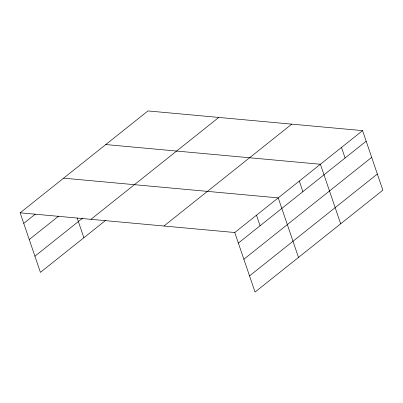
<?xml version="1.0" encoding="UTF-8"?>
<svg xmlns="http://www.w3.org/2000/svg" width="403" height="403" viewBox="0 0 403 403"><rect width="100%" height="100%" fill="white"/><g stroke="black" fill="none" stroke-linecap="round" stroke-linejoin="round"><path stroke-width="0.6" d="M20.15 212.814L147.961 110.936L362.579 130.637L382.85 190.186L255.039 292.064L234.768 232.521L20.15 212.814L40.421 272.363L105.949 220.129M23.742 223.368L35.333 214.134M29.248 239.538L58.702 216.058M34.92 256.192L82.786 218.038M90.972 219.318L218.784 117.434M163.945 226.018L291.757 124.139M234.768 232.521L362.579 130.637M238.364 243.074L366.171 141.196M243.865 259.245L371.677 157.361M249.538 275.899L377.344 174.02M105.782 144.556L320.4 164.258L340.671 223.806M63.603 178.176L278.226 197.878L298.497 257.426M341.492 147.448L345.084 158.006M299.313 181.068L302.905 191.626M256.494 215.202L260.091 225.756M77.159 217.983L83.879 237.72"/></g></svg>
